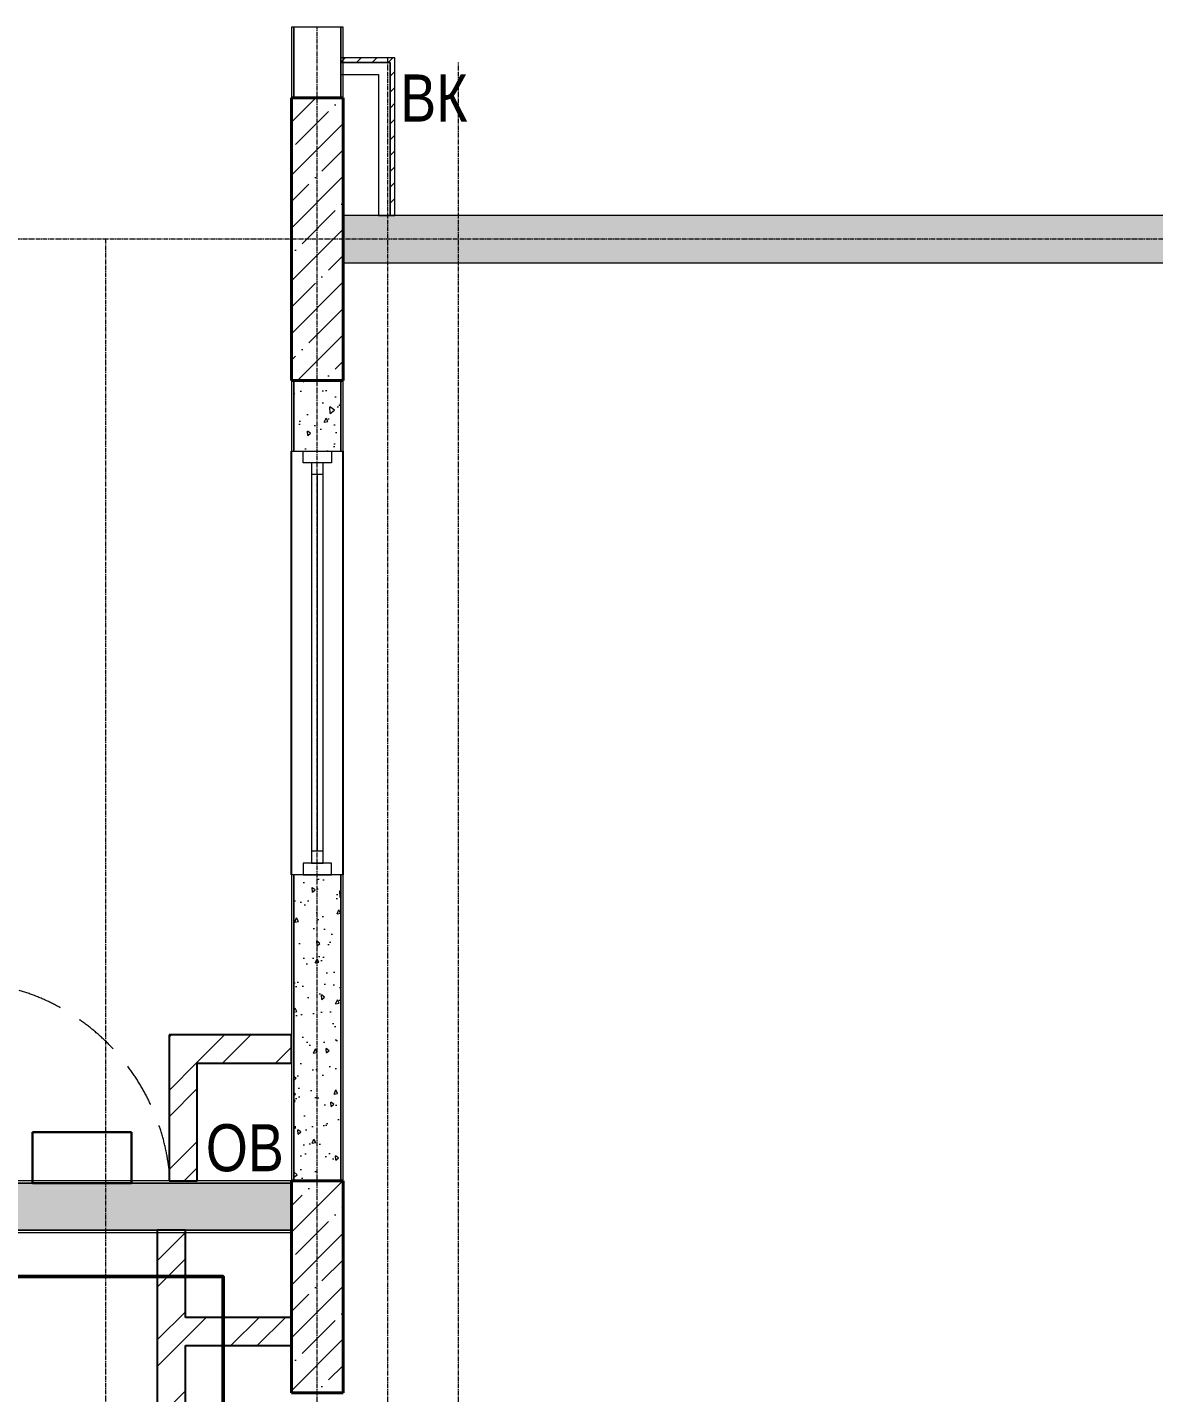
# Model space of a CAD drawing. Header units: millimetres. Extents: x -24360 to 609566, y -391049 to 148426.
# Drawn here: x 205097 to 209883, y 23954 to 29754 of the extents above; entities that cross this region are included whole.
import ezdxf

# ---------------------------------------------------------------- set-up
doc = ezdxf.new("R2010")
doc.units = ezdxf.units.MM
for name, pattern in [('CENTER2', [28.575, 19.05, -3.175, 3.175, -3.175]), ('DASHED', [19.05, 12.7, -6.35]), ('HIDDEN2', [4.7625, 3.175, -1.5875])]:
    doc.linetypes.add(name, pattern=pattern)
for name, color, linetype, lineweight in [('АР_Двери_внутренние_антипаника', 7, 'Continuous', 0), ('АР_Колонны', 70, 'Continuous', 30), ('АР_Окна', 4, 'Continuous', 5), ('АР_Стены ГКЛ', 1, 'Continuous', 15), ('АР_Стены ЖБ', 7, 'Continuous', 30), ('АР_Стены кирпич', 32, 'Continuous', 25), ('АР_Стены ПЕНОблок', 52, 'Continuous', 20), ('АР_Тонкая', 254, 'Continuous', 5), ('АР_Штриховка', 8, 'Continuous', 0), ('ВК_Шахты', 5, 'Continuous', 9), ('ОВ_Отопление', 30, 'Continuous', 5)]:
    doc.layers.add(name, color=color, linetype=linetype, lineweight=lineweight)
for name, color, linetype, lineweight, true_color in [('АР_Оси_РД_100', 7, 'Continuous', 0, 0x525252), ('МАГНИТЫ', 7, 'Continuous', 0, 0xd100d1), ('РД_Витраж_вн', 7, 'Continuous', 25, 0x148aff), ('РД_проем_инж перемыч_фахверк', 7, 'Continuous', 18, 0xff1f1f)]:
    doc.layers.add(name, color=color, linetype=linetype, lineweight=lineweight, true_color=true_color)
doc.layers.add('РД_Проем', color=230, linetype='Continuous', lineweight=0, plot=False)
doc.styles.add('style1', font='ARIALN.TTF')
pattern_1 = [(95, (194029.4, -14045.81), (140.09465, 117.5534), [19.05, -209.55]), (40, (194029.4, -14045.81), (-160.01845, 110.1767), [15.24, -167.6406]), (145.45144, (194041.07, -14036.02), (-19.9238, 227.7301), [16.19, -178.09024]), (91.1842, (193993.48, -14009.9), (221.4102, 161.9534), [28.575, -314.325]), (141.63556, (194011.93, -13996.4), (-7.0866, 342.8268), [24.285, -267.1356]), (36.18415, (193993.48, -14009.9), (-7.0866, 342.8268), [22.86, -251.4597]), (66, (194020.42, -14000.91), (179.52, 34.89515), [19.05, -209.55]), (11, (194020.42, -14000.91), (-86.5399, 173.9412), [15.24, -167.64]), (116.45145, (194035.38, -13998), (92.98005, 208.83634), [16.19, -178.08994]), (82.5, (194029.4, -14045.81), (-57.60547, 61.97341), [0, -165.608, 0, -170.18, 0, -168.275]), (52.5, (194029.4, -14045.81), (-23.58973, 118.087), [0, -97.028, 0, -161.798, 0, -64.135]), (12.5, (193989.35, -14085.86), (99.92786, 91.8262), [0, -63.5, 0, -198.12, 0, -262.89]), (2.5, (193971.39, -14103.82), (86.7639, 122.7224), [0, -82.55, 0, -131.572, 0, -186.69])]
pattern_2 = [(45, (194029.4, -14045.81), (-112.2532, 112.2532), []), (45, (194141.65, -14045.81), (-112.2532, 112.2532), [198.4375, -39.6875, 0, -39.6875])]

msp = doc.modelspace()

# ---------------------------------------------------------------- hatches: boundary and pattern name
at = {"layer": 'АР_Стены ГКЛ', "linetype": 'Continuous', "lineweight": 0, "true_color": 0x000000}
h = msp.add_hatch(dxfattribs=at)
h.set_pattern_fill('ANSI31', color=18, scale=15, angle=-360, style=0)
h.set_pattern_definition([(45, (194029.4, -14045.81), (-33.67596, 33.67596), [])])
h.paths.add_polyline_path([(206429.4, 29624.189), (206429.4, 29604.189), (206639.4, 29604.189), (206659.4, 29624.189)], flags=0)
h = msp.add_hatch(dxfattribs=at)
h.set_pattern_fill('ANSI31', color=18, scale=15, angle=-360, style=0)
h.set_pattern_definition([(45, (194029.4, -14045.81), (-33.67596, 33.67596), [])])
h.paths.add_polyline_path([(206659.4, 29624.189), (206639.4, 29604.189), (206639.4, 28954.189), (206659.4, 28954.189)], flags=0)
at = {"layer": 'АР_Штриховка', "linetype": 'Continuous', "lineweight": 5, "true_color": 0x000000}
h = msp.add_hatch(dxfattribs=at)
h.set_pattern_fill('ANSI35', color=18, scale=25, style=0)
h.set_pattern_definition(pattern_2)
h.paths.add_polyline_path([(206219.4, 28254.189), (206439.4, 28254.189), (206439.4, 29454.189), (206219.4, 29454.189)], flags=0)
at = {"layer": 'АР_Штриховка', "linetype": 'Continuous', "lineweight": 0, "true_color": 0x000000}
h = msp.add_hatch(dxfattribs=at)
h.set_pattern_fill('AR-CONC', color=18, angle=405, style=0)
h.set_pattern_definition(pattern_1)
h.paths.add_polyline_path([(214009.4, 28754.189), (214009.4, 28954.189), (206439.4, 28954.189), (206439.4, 28754.189)], flags=0)
h = msp.add_hatch(dxfattribs=at)
h.set_pattern_fill('AR-CONC', color=18, angle=45, style=0)
h.set_pattern_definition([(95, (194029.4, -14045.81), (140.09465, 117.5534), [19.05, -209.55]), (40, (194029.4, -14045.81), (-160.01845, 110.1767), [15.24, -167.6406]), (145.45144, (194041.07, -14036.02), (-19.9238, 227.7301), [16.19, -178.09024]), (91.1842, (193993.48, -14009.9), (221.4102, 161.9534), [28.575, -314.325]), (141.63556, (194011.93, -13996.4), (-7.0866, 342.8268), [24.285, -267.1356]), (36.18415, (193993.48, -14009.9), (-7.0866, 342.8268), [22.86, -251.4597]), (66, (194020.42, -14000.91), (179.52, 34.89515), [19.05, -209.55]), (11, (194020.42, -14000.91), (-86.5399, 173.9412), [15.24, -167.64]), (116.45145, (194035.38, -13998), (92.98005, 208.83634), [16.19, -178.0899]), (82.5, (194029.4, -14045.81), (-57.60547, 61.97341), [0, -165.608, 0, -170.18, 0, -168.275]), (52.5, (194029.4, -14045.81), (-23.58973, 118.087), [0, -97.028, 0, -161.798, 0, -64.135]), (12.5, (193989.35, -14085.86), (99.92786, 91.8262), [0, -63.5, 0, -198.12, 0, -262.89]), (2.5, (193971.39, -14103.82), (86.7639, 122.7224), [0, -82.55, 0, -131.572, 0, -186.69])])
h.paths.add_polyline_path([(206229.4, 24854.189), (206429.4, 24854.189), (206429.4, 26154.189), (206229.4, 26154.189)], flags=0)
h.paths.add_polyline_path([(206229.4, 27954.189), (206429.4, 27954.189), (206429.4, 28254.189), (206229.4, 28254.189)], flags=0)
h = msp.add_hatch(dxfattribs=at)
h.set_pattern_fill('ANSI32', color=18, scale=25, style=0)
h.set_pattern_definition([(45, (194029.4, -14045.8), (-168.3798, 168.3798), []), (45, (194141.65, -14045.8), (-168.3798, 168.3798), [])])
h.paths.add_polyline_path([(205699.4, 24854.189), (205819.4, 24854.189), (205819.4, 25354.189), (205699.4, 25474.189)], flags=0)
h = msp.add_hatch(dxfattribs=at)
h.set_pattern_fill('ANSI32', color=18, scale=25, style=0)
h.set_pattern_definition([(45, (194029.4, -14045.8), (-168.3798, 168.3798), []), (45, (194141.65, -14045.8), (-168.3798, 168.3798), [])])
h.paths.add_polyline_path([(205699.4, 25474.189), (205819.4, 25354.189), (206219.4, 25354.189), (206219.4, 25474.189)], flags=0)
h = msp.add_hatch(dxfattribs=at)
h.set_pattern_fill('AR-CONC', color=18, angle=405, style=0)
h.set_pattern_definition(pattern_1)
h.paths.add_polyline_path([(206219.4, 24644.189), (206219.4, 24844.189), (205819.4, 24844.189), (205819.4, 24644.189)], flags=0)
h.paths.add_polyline_path([(205819.4, 24644.189), (205819.4, 24844.189), (204999.4, 24844.189), (204999.4, 24644.189)], flags=0)
h.paths.add_polyline_path([(202999.4, 24644.189), (202999.4, 24844.189), (202339.4, 24844.189), (202339.4, 24644.189)], flags=0)
h.paths.add_polyline_path([(202339.4, 24644.189), (202339.4, 24844.189), (201929.4, 24844.189), (201879.4, 24780.855), (201929.4, 24644.189)], flags=0)
at = {"layer": 'АР_Штриховка', "linetype": 'Continuous', "lineweight": 5, "true_color": 0x000000}
h = msp.add_hatch(dxfattribs=at)
h.set_pattern_fill('ANSI35', color=18, scale=25, style=0)
h.set_pattern_definition(pattern_2)
h.paths.add_polyline_path([(206219.4, 23954.189), (206439.4, 23954.189), (206439.4, 24854.189), (206219.4, 24854.189)], flags=0)
at = {"layer": 'АР_Штриховка', "linetype": 'Continuous', "lineweight": 0, "true_color": 0x000000}
h = msp.add_hatch(dxfattribs=at)
h.set_pattern_fill('ANSI32', color=18, scale=25, style=0)
h.set_pattern_definition([(45, (194029.4, -14045.8), (-168.3798, 168.3798), []), (45, (194141.65, -14045.8), (-168.3798, 168.3798), [])])
h.paths.add_polyline_path([(205649.401, 22034.189), (205769.401, 22154.189), (205769.401, 22234.189), (205649.401, 22234.189)], flags=0)
h.paths.add_polyline_path([(205649.402, 22834.189), (205769.402, 22834.189), (205739.403, 22914.189), (205649.403, 22954.189)], flags=0)
h.paths.add_polyline_path([(205649.404, 23554.189), (205769.404, 23554.189), (205769.405, 24154.19), (205739.406, 24234.19), (205649.406, 24274.19)], flags=0)
h.paths.add_polyline_path([(205649.406, 24274.19), (205739.406, 24234.19), (205769.406, 24274.19), (205769.407, 24644.189), (205649.407, 24644.189)], flags=0)
h = msp.add_hatch(dxfattribs=at)
h.set_pattern_fill('ANSI32', color=18, scale=25, angle=360, style=0)
h.set_pattern_definition([(45, (194029.4, -14045.8), (-168.3798, 168.3798), []), (45, (194141.65, -14045.8), (-168.3798, 168.3798), [])])
h.paths.add_polyline_path([(206219.382, 24154.19), (206219.382, 24274.19), (205769.406, 24274.19), (205739.406, 24234.19), (205769.405, 24154.19)], flags=0)

# ---------------------------------------------------------------- linework, layer by layer
at = {"color": 1, "lineweight": 50}
msp.add_lwpolyline([(206042.4, -275.811), (202078.4, -275.811), (202078.4, 9068.189), (202078.4, 9068.189), (194369.596, 9075.338), (194369.596, 12354.189), (202136.4, 12354.189), (202136.4, 24447.189), (205929.4, 24447.189), (205935.661, 19894.309), (205113.4, 19894.309), (205113.4, 18084.189), (205113.4, 11048.189), (214583.4, 11048.189), (214549.4, 12020.189), (220516.4, 12020.189), (220516.4, 11607.189), (221261.4, 11607.189), (221261.4, 8031.189), (220463.4, 8031.189), (220463.4, 7654.189), (205935.4, 7654.189), (205935.4, -275.811)], dxfattribs=at)
at = {"layer": 'АР_Двери_внутренние_антипаника', "color": 18, "linetype": 'DASHED', "lineweight": 0, "ltscale": 15, "true_color": 0x000000}
msp.add_arc((204800.091, 24796.476), 905.738, 6.8309683, 86.8787178, dxfattribs=at)
at = {"layer": 'АР_Колонны', "color": 18, "linetype": 'HIDDEN2', "lineweight": 25, "true_color": 0x000000}
for p, q in [((206219.4, 29454.189), (206439.4, 29454.189)), ((206219.4, 28254.189), (206219.4, 29454.189)), ((206439.4, 29454.189), (206439.4, 28254.189)), ((206439.4, 28254.189), (206219.4, 28254.189)), ((206219.4, 24854.189), (206439.4, 24854.189)), ((206219.4, 23954.189), (206219.4, 24854.189)), ((206439.4, 24854.189), (206439.4, 23954.189)), ((206439.4, 23954.189), (206219.4, 23954.189))]:
    msp.add_line(p, q, dxfattribs=at)
at = {"layer": 'АР_Колонны', "color": 18, "linetype": 'Continuous', "lineweight": 30, "true_color": 0x000000}
for p, q in [((206439.4, 29454.189), (206219.4, 29454.189)), ((206219.4, 29454.189), (206219.4, 28254.189)), ((206439.4, 28254.189), (206439.4, 29454.189)), ((206219.4, 28254.189), (206439.4, 28254.189)), ((206439.4, 24854.189), (206219.4, 24854.189)), ((206219.4, 24854.189), (206219.4, 23954.189)), ((206439.4, 23954.189), (206439.4, 24854.189)), ((206219.4, 23954.189), (206439.4, 23954.189))]:
    msp.add_line(p, q, dxfattribs=at)
at = {"layer": 'АР_Окна', "color": 18, "linetype": 'Continuous', "lineweight": 5, "true_color": 0x000000}
for p, q in [((206219.4, 27954.189), (206219.4, 26154.189)), ((206439.4, 27954.189), (206439.4, 26154.189)), ((206354.4, 27854.189), (206304.4, 27854.189)), ((206329.4, 27854.189), (206329.4, 26254.189)), ((206354.4, 26254.189), (206304.4, 26254.189))]:
    msp.add_line(p, q, dxfattribs=at)
for points in [[(206269.4, 27904.189), (206269.4, 27954.189), (206389.4, 27954.189), (206389.4, 27904.189)], [(206354.4, 27904.189), (206304.4, 27904.189), (206304.4, 26204.189), (206354.4, 26204.189)], [(206269.4, 26204.189), (206269.4, 26154.189), (206389.4, 26154.189), (206389.4, 26204.189)]]:
    msp.add_lwpolyline(points, close=True, dxfattribs=at)
at = {"layer": 'АР_Оси_РД_100', "linetype": 'CENTER2'}
msp.add_line((223584.4, 28854.189), (188074.442, 28854.189), dxfattribs=at)
for points in [[(206029.52, -4259.177), (206329.4, -3859.177), (206329.4, 29754.189)], [(206629.4, -4259.177), (206629.4, 29624.189)], [(207229.4, -4259.177), (206929.4, -3859.177), (206929.4, 29604.307)], [(205429.4, 28854.189), (205429.4, -4259.177)]]:
    msp.add_lwpolyline(points, dxfattribs=at)
at = {"layer": 'АР_Стены ГКЛ', "color": 18, "linetype": 'Continuous', "lineweight": 5, "true_color": 0x000000}
for p, q in [((206429.4, 29624.189), (206429.4, 29604.189)), ((206659.4, 29624.189), (206429.4, 29624.189)), ((206429.4, 29604.189), (206429.4, 29554.189)), ((206639.4, 29604.189), (206429.4, 29604.189)), ((206429.4, 29604.189), (206639.4, 29604.189)), ((206639.4, 28954.189), (206639.4, 29604.189)), ((206639.4, 29604.189), (206639.4, 28954.189)), ((206659.4, 28954.189), (206659.4, 29624.189)), ((206429.4, 29554.189), (206589.4, 29554.189)), ((206589.4, 29554.189), (206589.4, 28954.189)), ((206589.4, 28954.189), (206639.4, 28954.189)), ((206639.4, 28954.189), (206659.4, 28954.189))]:
    msp.add_line(p, q, dxfattribs=at)
at = {"layer": 'АР_Стены ЖБ', "color": 18, "linetype": 'Continuous', "lineweight": 40, "true_color": 0x000000}
for p, q in [((206439.4, 29454.189), (206219.4, 29454.189)), ((206219.4, 29454.189), (206219.4, 28254.189)), ((206439.4, 28254.189), (206439.4, 29454.189)), ((206219.4, 28254.189), (206439.4, 28254.189)), ((206439.4, 24854.189), (206219.4, 24854.189)), ((206219.4, 24854.189), (206219.4, 23954.189)), ((206439.4, 23954.189), (206439.4, 24854.189)), ((206219.4, 23954.189), (206439.4, 23954.189))]:
    msp.add_line(p, q, dxfattribs=at)
at = {"layer": 'АР_Стены кирпич', "color": 18, "linetype": 'Continuous', "lineweight": 25, "true_color": 0x000000}
for p, q in [((205699.4, 25474.189), (205699.4, 24854.189)), ((206219.4, 25474.189), (205699.4, 25474.189)), ((206219.4, 25354.189), (206219.4, 25474.189)), ((205819.4, 24854.189), (205819.4, 25354.189)), ((205819.4, 25354.189), (206219.4, 25354.189)), ((205699.4, 24854.189), (205819.4, 24854.189)), ((205649.407, 24644.189), (205649.406, 24274.19)), ((205769.407, 24644.189), (205649.407, 24644.189)), ((205769.406, 24274.19), (205769.407, 24644.189)), ((205649.406, 24274.19), (205649.404, 23554.189)), ((206219.382, 24274.19), (205769.406, 24274.19)), ((206219.382, 24154.19), (206219.382, 24274.19)), ((205769.404, 23554.189), (205769.405, 24154.19)), ((205769.405, 24154.19), (206219.382, 24154.19))]:
    msp.add_line(p, q, dxfattribs=at)
at = {"layer": 'АР_Стены ПЕНОблок', "color": 18, "linetype": 'Continuous', "lineweight": 20, "true_color": 0x000000}
for p, q in [((206429.4, 29754.189), (206229.4, 29754.189)), ((206229.4, 29754.189), (206229.4, 29454.189)), ((206429.4, 29454.189), (206429.4, 29754.189)), ((206229.4, 29454.189), (206429.4, 29454.189)), ((214009.4, 28954.189), (206439.4, 28954.189)), ((206439.4, 28954.189), (206439.4, 28754.189)), ((206439.4, 28754.189), (214009.4, 28754.189)), ((206429.4, 28254.189), (206229.4, 28254.189)), ((206229.4, 28254.189), (206229.4, 27954.189)), ((206429.4, 27954.189), (206429.4, 28254.189)), ((206229.4, 27954.189), (206429.4, 27954.189)), ((206429.4, 26154.189), (206229.4, 26154.189)), ((206229.4, 26154.189), (206229.4, 24854.189)), ((206429.4, 24854.189), (206429.4, 26154.189)), ((205819.4, 24844.189), (204999.4, 24844.189)), ((206219.4, 24844.189), (205819.4, 24844.189)), ((206219.4, 24644.189), (206219.4, 24844.189)), ((206229.4, 24854.189), (206429.4, 24854.189)), ((204999.4, 24644.189), (205819.4, 24644.189)), ((205819.4, 24644.189), (206219.4, 24644.189))]:
    msp.add_line(p, q, dxfattribs=at)
at = {"layer": 'АР_Тонкая', "color": 18, "linetype": 'Continuous', "lineweight": 0, "true_color": 0x000000}
for p, q in [((206229.4, 29754.189), (206219.4, 29754.189)), ((206219.4, 29754.189), (206219.4, 29454.189)), ((206229.4, 29454.189), (206229.4, 29754.189)), ((206439.4, 29754.189), (206429.4, 29754.189)), ((206429.4, 29754.189), (206429.4, 29454.189)), ((206439.4, 29454.189), (206439.4, 29754.189)), ((206219.4, 29454.189), (206229.4, 29454.189)), ((206429.4, 29454.189), (206439.4, 29454.189)), ((206229.4, 28254.189), (206219.4, 28254.189)), ((206219.4, 28254.189), (206219.4, 27954.189)), ((206229.4, 27954.189), (206229.4, 28254.189)), ((206439.4, 28254.189), (206429.4, 28254.189)), ((206429.4, 28254.189), (206429.4, 27954.189)), ((206439.4, 27954.189), (206439.4, 28254.189)), ((206219.4, 27954.189), (206229.4, 27954.189)), ((206429.4, 27954.189), (206439.4, 27954.189)), ((206229.4, 26154.189), (206219.4, 26154.189)), ((206219.4, 26154.189), (206219.4, 24854.189)), ((206229.4, 24854.189), (206229.4, 26154.189)), ((206439.4, 26154.189), (206429.4, 26154.189)), ((206429.4, 26154.189), (206429.4, 24854.189)), ((206439.4, 24854.189), (206439.4, 26154.189)), ((205819.4, 24854.189), (204999.4, 24854.189)), ((204999.4, 24844.189), (205819.4, 24844.189)), ((206219.4, 24854.189), (205819.4, 24854.189)), ((205819.4, 24844.189), (206219.4, 24844.189)), ((206219.4, 24844.189), (206219.4, 24854.189)), ((206219.4, 24854.189), (206229.4, 24854.189)), ((206429.4, 24854.189), (206439.4, 24854.189)), ((205819.4, 24644.189), (204999.4, 24644.189)), ((204999.4, 24634.189), (205819.4, 24634.189)), ((206219.4, 24644.189), (205819.4, 24644.189)), ((205819.4, 24634.189), (206219.4, 24634.189)), ((206219.4, 24634.189), (206219.4, 24644.189))]:
    msp.add_line(p, q, dxfattribs=at)
at = {"layer": 'МАГНИТЫ', "color": 18, "lineweight": 30, "true_color": 0x000000}
for p, q in [((205539.4, 25060.861), (205119.726, 25060.861)), ((205119.726, 25060.861), (205119.726, 24844.189)), ((205539.4, 25060.861), (205119.726, 25060.861)), ((205119.726, 25060.861), (205119.726, 24844.189)), ((205539.4, 24844.189), (205539.4, 25060.861)), ((205539.4, 24844.189), (205539.4, 25060.861)), ((205119.726, 24844.189), (205539.4, 24844.189)), ((205119.726, 24844.189), (205539.4, 24844.189))]:
    msp.add_line(p, q, dxfattribs=at)
at = {"layer": 'РД_Витраж_вн', "color": 18, "linetype": 'Continuous', "lineweight": 25, "true_color": 0x000000}
for p, q in [((206219.4, 26154.189), (206219.4, 27954.189)), ((206439.4, 26154.189), (206439.4, 27954.189))]:
    msp.add_line(p, q, dxfattribs=at)
at = {"layer": 'РД_Проем', "color": 18, "linetype": 'Continuous', "lineweight": 0, "true_color": 0x000000}
for p, q in [((206219.4, 26154.189), (206219.4, 27954.189)), ((206439.4, 26154.189), (206439.4, 27954.189))]:
    msp.add_line(p, q, dxfattribs=at)
at = {"layer": 'РД_проем_инж перемыч_фахверк', "color": 18, "linetype": 'Continuous', "lineweight": 18, "true_color": 0x000000}
for p, q in [((206219.4, 27954.178), (206219.4, 26154.178)), ((206439.4, 27954.178), (206439.4, 26154.178))]:
    msp.add_line(p, q, dxfattribs=at)

# ---------------------------------------------------------------- texts
at = {"layer": 'ВК_Шахты', "color": 18, "lineweight": 50, "true_color": 0x000000, "style": 'style1'}
msp.add_text('ВК', height=200, dxfattribs=at).set_placement((206681.645, 29353.802))
at = {"layer": 'ОВ_Отопление', "color": 18, "lineweight": 50, "true_color": 0x000000, "style": 'style1'}
msp.add_text('ОВ', height=200, dxfattribs=at).set_placement((205856.031, 24894.752))

doc.saveas('drawing.dxf')
